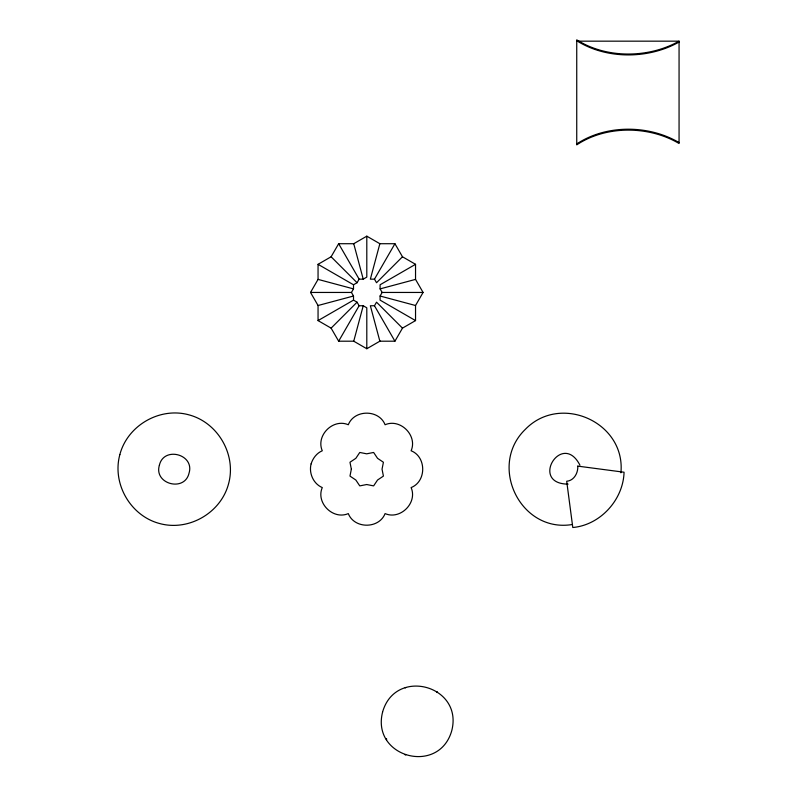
<?xml version="1.0" encoding="UTF-8"?>
<svg xmlns="http://www.w3.org/2000/svg" width="797" height="797" viewBox="0 0 797 797"><rect width="100%" height="100%" fill="white"/><g stroke="black" fill="none" stroke-linecap="round" stroke-linejoin="round"><path stroke-width="1.2" d="M620.913 472.82C625.824 422.31 560.421 393.07 525.313 429.374C487.704 465.657 520.531 533.273 572.395 524.496M353.738 341.196L363.233 305.749L366.799 307.801L366.799 348.737L379.86 341.196L394.933 341.196L402.475 328.135L415.536 320.593L415.536 305.51L423.077 292.449L415.536 279.388L415.536 264.315L402.475 256.773L394.933 243.713L379.86 243.713L366.799 236.171L353.738 243.713L338.655 243.713L331.114 256.773L318.053 264.315L318.053 279.388L310.521 292.449L318.053 305.51L318.053 320.593L331.114 328.135L338.655 341.196L353.738 341.196L366.799 348.737L366.7 348.04M379.86 243.713L370.356 279.159L374.47 279.159L394.933 243.713M310.521 292.449L351.447 292.449L353.509 288.893L353.509 284.778L318.053 264.315M353.509 284.778L357.066 282.726L359.128 279.159L338.655 243.713M338.655 341.196L359.128 305.749L363.233 305.749M394.933 341.196L374.47 305.749L376.533 302.183L402.475 328.135M415.536 320.593L380.089 300.13L380.089 296.016L382.152 292.449L423.077 292.449M331.114 328.135L357.066 302.183L353.509 300.13L318.053 320.593M402.475 256.773L376.533 282.726L374.47 279.159M576.739 143.948C606.238 124.362 648.828 124.701 679.064 142.583M679.064 41.165C648.569 58.37 606.547 58.729 576.739 39.85L576.739 144.865C606.238 125.268 648.828 125.607 679.064 143.5L679.064 41.165L576.739 41.165M679.064 42.042C648.569 59.247 606.547 59.606 576.739 40.727M359.128 279.159L363.233 279.159L366.799 277.107L366.799 236.171M415.536 264.315L380.089 284.778L380.089 288.893L382.152 292.449M318.053 305.51L353.509 296.016L353.509 300.13M380.089 288.893L415.536 279.388M386.007 738.869L386.575 738.779L386.575 739.775M437.394 692.085L436.686 692.194L436.686 691.547M405.035 754.739L405.763 755.038M568.092 484.128C528.989 483.849 562.084 430.27 579.937 465.199M374.47 305.749L370.356 305.749L379.86 341.196L379.591 340.588M405.145 687.891L405.763 687.632M318.053 279.388L353.509 288.893M380.089 296.016L415.536 305.51M331.114 256.773L357.066 282.726M351.447 292.449L353.509 296.016M357.066 302.183L359.128 305.749M353.738 243.713L363.233 279.159M119.849 454.609C111.879 483.649 130.509 515.928 159.649 523.539C188.7 531.519 220.968 512.889 228.58 483.739C236.56 454.698 217.93 422.43 188.779 414.809C159.739 406.829 127.47 425.459 119.849 454.609M159.39 465.199C153.562 484.058 184.655 492.387 189.038 473.149C194.867 454.3 163.774 445.961 159.39 465.199M311.109 463.874C308.668 473.109 313.38 483.819 322.277 487.575C315.632 502.787 333.086 520.232 348.299 513.597C354.356 529.049 379.033 529.049 385.09 513.597C400.303 520.232 417.758 502.787 411.113 487.575C426.564 481.518 426.564 456.83 411.113 450.773C417.758 435.56 400.303 418.116 385.09 424.751C379.033 409.299 354.356 409.299 348.299 424.751C333.086 418.116 315.632 435.56 322.277 450.773C316.748 453.065 312.862 458.265 311.109 463.874M351.347 469.174L349.973 476.098L355.841 480.023L359.766 485.891L366.7 484.526L373.624 485.891L377.549 480.023L383.417 476.098L382.042 469.174L383.417 462.25L377.549 458.325L373.624 452.457L366.7 453.822L359.766 452.457L355.841 458.325L349.973 462.25L351.347 469.174M382.59 712.07C371.013 757.389 439.137 775.65 451.779 730.6C463.346 685.281 395.222 667.029 382.59 712.07M577.795 466.125C578.174 472.93 574.059 480.641 566.697 481.249L572.794 527.514C600.37 525.024 623.254 499.759 624.061 472.222L577.795 466.125"/></g></svg>
